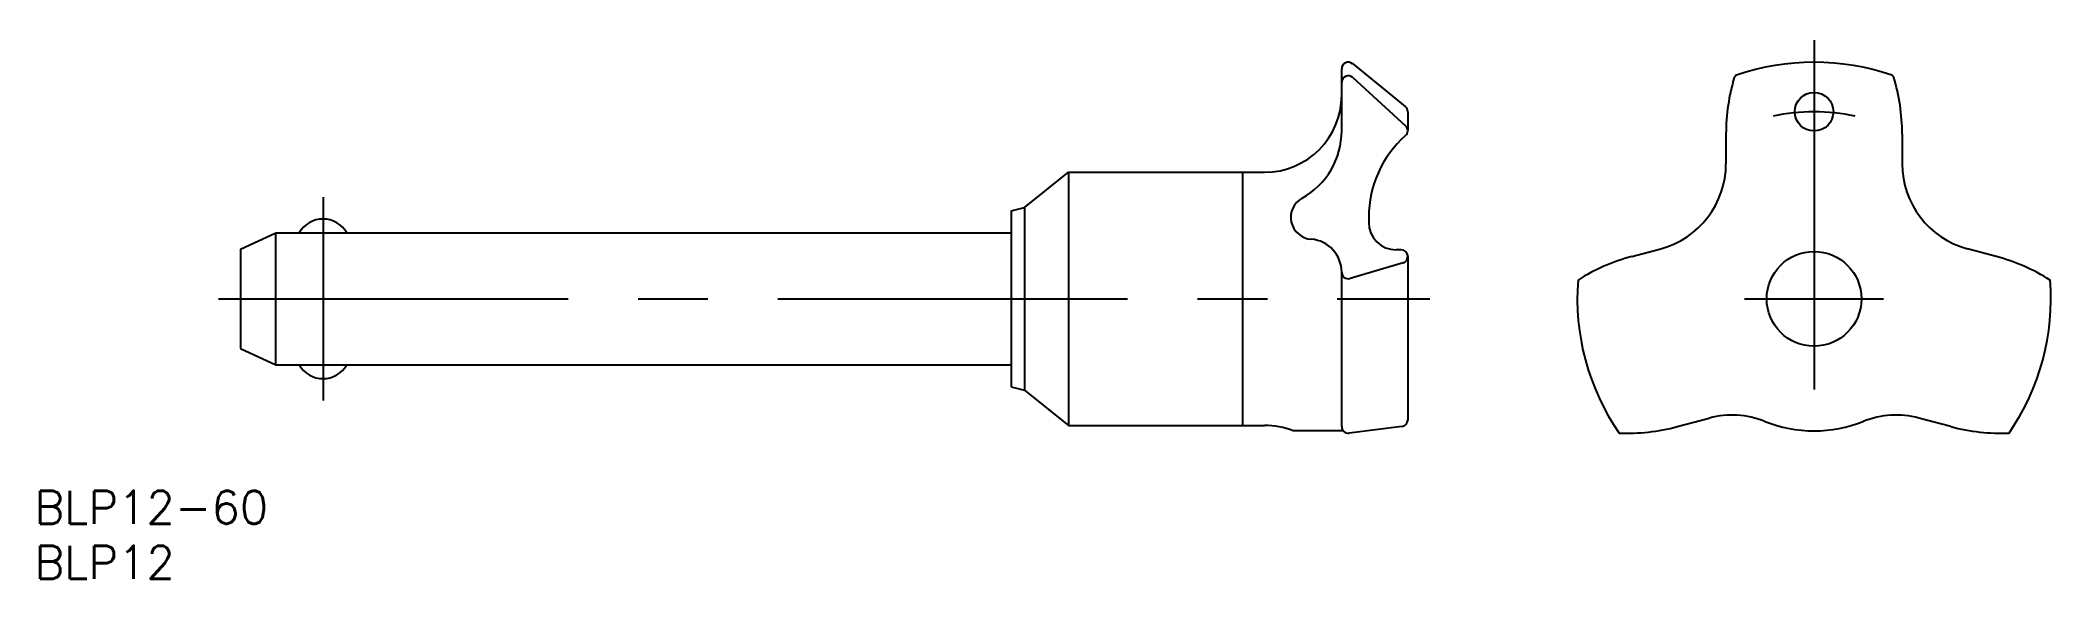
# Model space of a CAD drawing. Extents: x -18 to 164, y -25 to 24.
import ezdxf

# ---------------------------------------------------------------- set-up
doc = ezdxf.new("R2010")
doc.units = 0
doc.linetypes.add('CENTER', pattern=[50.8, 31.75, -6.35, 6.35, -6.35])
doc.layers.get('0').update_dxf_attribs({"linetype": 'CONTINUOUS'})
doc.layers.add('CENTER', color=1, linetype='CENTER')
doc.styles.get("Standard").update_dxf_attribs({"font": 'txt.shx', "height": 3, "bigfont": 'bigfont.shx'})

msp = doc.modelspace()

# ---------------------------------------------------------------- linework, layer by layer
at = {"color": 7, "linetype": 'CONTINUOUS'}
for p, q in [((100, 15.27), (100, 20.9)), ((100.98, 21.37), (105.78, 17.47)), ((101, 20.1), (105.8, 15.72)), ((106, 17), (106, 15.28)), ((134.9, 15), (134.9, 12.28)), ((150.9, 15), (150.9, 12.28)), ((71.2, 8.3), (75.2, 11.5)), ((75.2, 11.5), (75.2, -11.5)), ((75.2, 11.5), (93, 11.5)), ((91, 11.5), (91, -11.5)), ((70, 8), (71.2, 8.3)), ((70, 8), (70, -8)), ((71.2, 8.3), (71.2, -8.3)), ((102.46, 7.41), (102.46, 6.95)), ((0, 4.5), (3.22, 6)), ((3.22, 6), (70, 6)), ((3.22, -6), (3.22, 6)), ((0, 4.5), (0, -4.5)), ((105.4, 4.45), (104.96, 4.45)), ((106, 3.85), (106, -11.01)), ((126.34, 3.85), (128.97, 4.55)), ((159.45, 3.85), (156.82, 4.55)), ((100, -11.61), (100, 2.43)), ((105.57, 3.27), (100.77, 1.85)), ((0, -4.5), (3.22, -6)), ((3.22, -6), (70, -6)), ((70, -8), (71.2, -8.3)), ((71.2, -8.3), (75.2, -11.5)), ((130.48, -11.61), (133.37, -10.83)), ((155.31, -11.61), (152.42, -10.83)), ((75.2, -11.5), (93, -11.5)), ((100.15, -12), (95.6, -12)), ((105.47, -11.61), (100.67, -12.2))]:
    msp.add_line(p, q, dxfattribs=at)
for centre, radius in [((142.9, 17), 1.75), ((142.9, 0), 4.3)]:
    msp.add_circle(centre, radius, dxfattribs=at)
for centre, radius, start, end in [((100.6, 20.9), 0.6, 50.9061, 180), ((100.6, 19.66), 0.6, 47.6087, 180), ((152.9, 14.95), 18, 163.3409, 179.8465), ((135.94, 20.03), 0.3, 109.1576, 163.3409), ((142.9, 0), 21.5, 70.8424, 109.1586), ((149.85, 20.03), 0.3, 16.6591, 70.8424), ((132.9, 14.95), 18, 0.1535, 16.6591), ((93, 18.5), 7, 270, 0), ((105.4, 17), 0.6, 0, 50.9061), ((93, 15.27), 7, 299.1325, 0), ((112.39, 7.41), 9.93, 131.6094, 180), ((105.4, 15.28), 0.6, 311.6094, 47.6087), ((126.9, 12.28), 8, 285, 0), ((158.9, 12.28), 8, 180, 255), ((97.38, 7.41), 2, 119.1325, 265.7), ((7.5, 4.75), 2.5, 30, 150), ((104.96, 6.95), 2.5, 180, 270), ((97.01, 2.43), 2.99, 0, 85.7), ((105.4, 3.85), 0.6, 286.4448, 90), ((131.04, -13.53), 18, 105.1535, 122.1469), ((154.75, -13.53), 18, 57.8531, 74.8465), ((100.6, 2.43), 0.6, 180, 286.4448), ((142.9, 0), 21.5, 175.4345, 214.5655), ((142.9, 0), 21.5, 325.4345, 4.5655), ((7.5, -4.75), 2.5, 210, 330), ((135.45, -18.56), 8, 68.1301, 105), ((150.35, -18.56), 8, 75, 111.8699), ((93, -18.5), 7, 68.2132, 90), ((100.6, -11.61), 0.6, 180, 277.0944), ((105.4, -11.01), 0.6, 277.0944, 0), ((125.87, 5.79), 18, 267.8531, 284.8465), ((142.9, 0), 12, 248.117, 291.8699), ((159.93, 5.79), 18, 255.1535, 272.1469)]:
    msp.add_arc(centre, radius, start, end, dxfattribs=at)
at = {"layer": 'CENTER', "color": 1, "linetype": 'CENTER'}
for p, q in [((142.9, 23.5), (142.9, -14)), ((7.5, 9.25), (7.5, -9.25)), ((-2, 0), (108, 0)), ((136.59, 0), (149.2, 0))]:
    msp.add_line(p, q, dxfattribs=at)
msp.add_arc((142.9, 0), 17, 77.3586, 102.6414, dxfattribs=at)

# ---------------------------------------------------------------- texts
at = {"color": 7, "linetype": 'CONTINUOUS'}
for s, p in [('BLP12-60', (-18.7, -20.44)), ('BLP12', (-18.7, -25.44))]:
    msp.add_text(s, height=3, dxfattribs=at).set_placement(p)

doc.saveas('drawing.dxf')
